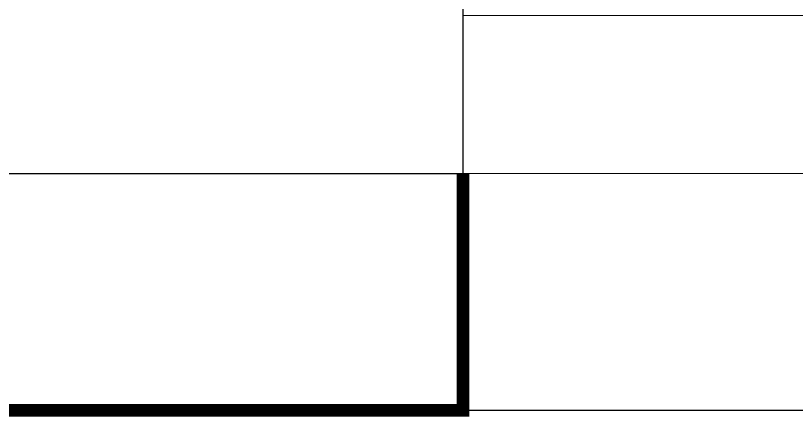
# Model space of a CAD drawing. Extents: x 27938 to 1507990, y 110129 to 923079.
# Drawn here: x 869283.1 to 869777.9, y 440782.1 to 441032.1 of the extents above; entities that cross this region are included whole.
import ezdxf

# ---------------------------------------------------------------- set-up
doc = ezdxf.new("R2010")
doc.units = 0
doc.header["$LTSCALE"] = 1000
doc.header["$MEASUREMENT"] = 0
doc.linetypes.add('DASH', pattern=[0.35, 0.25, -0.1])
doc.layers.add('WALL', color=9, linetype='Continuous')
doc.layers.add('看线', color=251, linetype='Continuous')
doc.layers.add('平面-栏杆', color=135, linetype='Continuous', lineweight=15)
doc.layers.add('平面-看线', color=45, linetype='Continuous', lineweight=15)

msp = doc.modelspace()

# ---------------------------------------------------------------- linework, layer by layer
at = {"color": 8, "const_width": 8}
msp.add_lwpolyline([(869566.58, 440932.09), (869566.58, 440782.09), (869266.58, 440782.09), (869266.58, 440932.09)], dxfattribs=at)
at = {"layer": 'WALL', "color": 8}
for p, q in [((869566.58, 441132.09), (869566.58, 440932.09)), ((869266.58, 440932.09), (869466.58, 440932.09)), ((869466.58, 440932.09), (869466.58, 440932.09)), ((869466.58, 440932.09), (869566.58, 440932.09))]:
    msp.add_line(p, q, dxfattribs=at)
at = {"layer": '平面-栏杆', "color": 8}
msp.add_lwpolyline([(869566.58, 441032.09), (874216.58, 441032.09)], dxfattribs=at)
at = {"layer": '平面-看线', "color": 8, "linetype": 'DASH'}
msp.add_lwpolyline([(869566.58, 440932.09), (874216.58, 440932.09)], dxfattribs=at)
at = {"layer": '看线', "color": 8, "ltscale": 0.5}
msp.add_lwpolyline([(874216.58, 440782.09), (869566.58, 440782.09)], dxfattribs=at)

doc.saveas('drawing.dxf')
